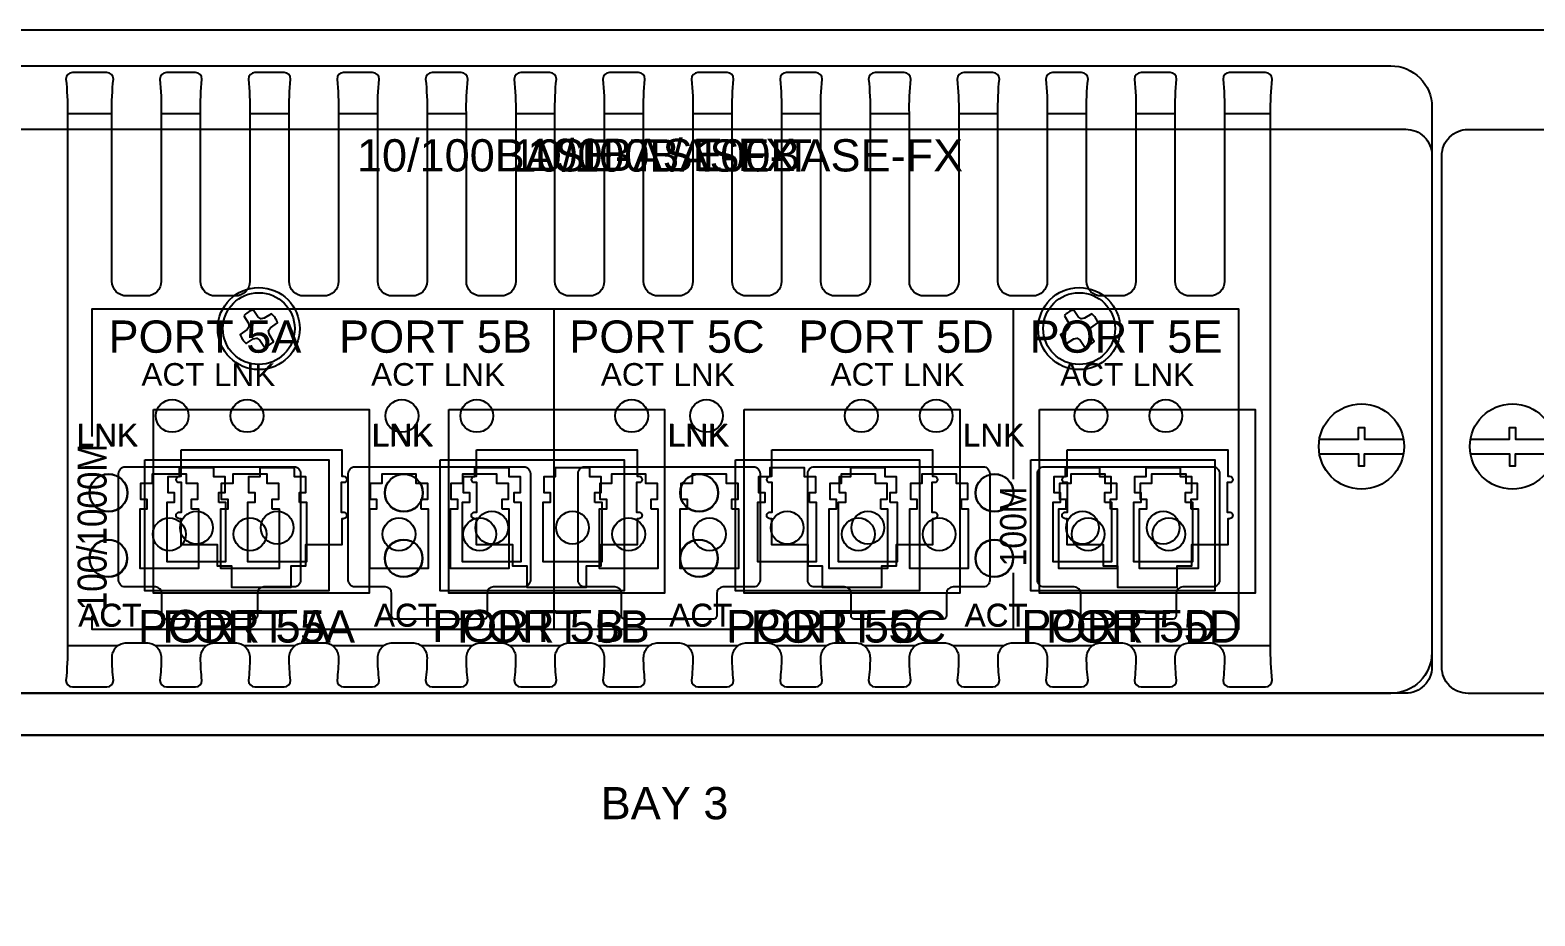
# Model space of a CAD drawing. Extents: x 1 to 47.7, y 0.3 to 34.2.
# Drawn here: x 35.343 to 39.928, y 14.353 to 17.055 of the extents above; entities that cross this region are included whole.
import ezdxf

# ---------------------------------------------------------------- set-up
doc = ezdxf.new("R2010")
doc.units = 0
doc.header["$MEASUREMENT"] = 0
for name, color, linetype in [('2_1__6___4__10-100BASE-T_C', 7, 'CONTINUOUS'), ('2_2__7___4__100BASE-FX_CON', 7, 'CONTINUOUS'), ('2_3__8___2__10-100BASE-T__', 7, 'CONTINUOUS'), ('2_4__9___2__100-1000BASE__', 7, 'CONTINUOUS'), ('5_0______DWG_', 7, 'CONTINUOUS')]:
    doc.layers.add(name, color=color, linetype=linetype)
doc.styles.add('ARIAL', font='arial.ttf')

msp = doc.modelspace()

# ---------------------------------------------------------------- linework, layer by layer
at = {"layer": '2_1__6___4__10-100BASE-T_C'}
for points in [[(35.0446, 16.7524), (39.5346, 16.7524, -0.414214), (39.6146, 16.6724), (39.6146, 15.1124, -0.414214), (39.5346, 15.0324), (35.0446, 15.0324, -0.414214), (34.9646, 15.1124), (34.9646, 16.6724, -0.414214)], [(35.9944, 16.1832), (36.0082, 16.1611), (36.01, 16.1505), (36.0041, 16.1417), (35.9826, 16.1269, 0.141658), (36.0007, 16.0992), (36.0229, 16.1129), (36.0334, 16.1148), (36.0423, 16.1089), (36.057, 16.0874, 0.141658), (36.0848, 16.1055), (36.071, 16.1276), (36.0691, 16.1382), (36.0751, 16.147), (36.0966, 16.1618, 0.141657), (36.0785, 16.1895), (36.0563, 16.1758), (36.0458, 16.1739), (36.0369, 16.1798), (36.0221, 16.2013, 0.141658)], [(38.4944, 16.1832), (38.5082, 16.1611), (38.51, 16.1505), (38.5041, 16.1417), (38.4826, 16.1269, 0.141658), (38.5007, 16.0992), (38.5229, 16.1129), (38.5334, 16.1148), (38.5423, 16.1089), (38.557, 16.0874, 0.141658), (38.5848, 16.1055), (38.571, 16.1276), (38.5691, 16.1382), (38.5751, 16.147), (38.5966, 16.1618, 0.141657), (38.5785, 16.1895), (38.5563, 16.1758), (38.5458, 16.1739), (38.5369, 16.1798), (38.5221, 16.2013, 0.141658)], [(35.8026, 15.7746), (36.2926, 15.7746), (36.2926, 15.6946), (36.2976, 15.6946, -1), (36.2976, 15.6746), (36.2907, 15.6746), (36.2907, 15.5846), (36.2976, 15.5846, -1.000014), (36.2976, 15.5646), (36.2926, 15.5646), (36.2926, 15.4846), (36.1816, 15.4846), (36.1816, 15.4196), (36.1376, 15.4196), (36.1376, 15.3546), (35.9576, 15.3546), (35.9576, 15.4196), (35.9136, 15.4196), (35.9136, 15.4846), (35.8026, 15.4846), (35.8026, 15.5646), (35.7976, 15.5646, -1.000005), (35.7976, 15.5846), (35.8044, 15.5846), (35.8044, 15.6746), (35.7976, 15.6746, -1), (35.7976, 15.6946), (35.8026, 15.6946)], [(36.7026, 15.7746), (37.1926, 15.7746), (37.1926, 15.6946), (37.1976, 15.6946, -1), (37.1976, 15.6746), (37.1907, 15.6746), (37.1907, 15.5846), (37.1976, 15.5846, -1.000014), (37.1976, 15.5646), (37.1926, 15.5646), (37.1926, 15.4846), (37.0816, 15.4846), (37.0816, 15.4196), (37.0376, 15.4196), (37.0376, 15.3546), (36.8576, 15.3546), (36.8576, 15.4196), (36.8136, 15.4196), (36.8136, 15.4846), (36.7026, 15.4846), (36.7026, 15.5646), (36.6976, 15.5646, -1.000005), (36.6976, 15.5846), (36.7044, 15.5846), (36.7044, 15.6746), (36.6976, 15.6746, -1), (36.6976, 15.6946), (36.7026, 15.6946)], [(37.6026, 15.7746), (38.0926, 15.7746), (38.0926, 15.6946), (38.0976, 15.6946, -1), (38.0976, 15.6746), (38.0907, 15.6746), (38.0907, 15.5846), (38.0976, 15.5846, -1.000014), (38.0976, 15.5646), (38.0926, 15.5646), (38.0926, 15.4846), (37.9816, 15.4846), (37.9816, 15.4196), (37.9376, 15.4196), (37.9376, 15.3546), (37.7576, 15.3546), (37.7576, 15.4196), (37.7136, 15.4196), (37.7136, 15.4846), (37.6026, 15.4846), (37.6026, 15.5646), (37.5976, 15.5646, -1.000005), (37.5976, 15.5846), (37.6044, 15.5846), (37.6044, 15.6746), (37.5976, 15.6746, -1), (37.5976, 15.6946), (37.6026, 15.6946)], [(38.5026, 15.7746), (38.9926, 15.7746), (38.9926, 15.6946), (38.9976, 15.6946, -1), (38.9976, 15.6746), (38.9907, 15.6746), (38.9907, 15.5846), (38.9976, 15.5846, -1.000014), (38.9976, 15.5646), (38.9926, 15.5646), (38.9926, 15.4846), (38.8816, 15.4846), (38.8816, 15.4196), (38.8376, 15.4196), (38.8376, 15.3546), (38.6576, 15.3546), (38.6576, 15.4196), (38.6136, 15.4196), (38.6136, 15.4846), (38.5026, 15.4846), (38.5026, 15.5646), (38.4976, 15.5646, -1.000005), (38.4976, 15.5846), (38.5044, 15.5846), (38.5044, 15.6746), (38.4976, 15.6746, -1), (38.4976, 15.6946), (38.5026, 15.6946)]]:
    msp.add_lwpolyline(points, format="xyb", close=True, dxfattribs=at)
for points in [[(35.7191, 15.8974), (36.3761, 15.8974), (36.3761, 15.3374), (35.7191, 15.3374)], [(36.6191, 15.8974), (37.2761, 15.8974), (37.2761, 15.3374), (36.6191, 15.3374)], [(37.5191, 15.8974), (38.1761, 15.8974), (38.1761, 15.3374), (37.5191, 15.3374)], [(38.4191, 15.8974), (39.0761, 15.8974), (39.0761, 15.3374), (38.4191, 15.3374)]]:
    msp.add_lwpolyline(points, close=True, dxfattribs=at)
for centre, radius in [((36.0396, 16.1444), 0.125), ((36.0396, 16.1444), 0.1095), ((38.5396, 16.1444), 0.125), ((38.5396, 16.1444), 0.1095), ((35.5816, 15.6434), 0.0581), ((36.4816, 15.6434), 0.0581), ((37.3816, 15.6434), 0.0581), ((38.2816, 15.6434), 0.0581), ((35.5806, 15.4444), 0.0571), ((36.4806, 15.4444), 0.0571), ((37.3806, 15.4444), 0.0571), ((38.2806, 15.4444), 0.0571)]:
    msp.add_circle(centre, radius, dxfattribs=at)
at = {"layer": '2_2__7___4__100BASE-FX_CON'}
for points in [[(35.0446, 16.7524), (39.5346, 16.7524, -0.414214), (39.6146, 16.6724), (39.6146, 15.1124, -0.414214), (39.5346, 15.0324), (35.0446, 15.0324, -0.414214), (34.9646, 15.1124), (34.9646, 16.6724, -0.414214)], [(35.9944, 16.1832), (36.0082, 16.1611), (36.01, 16.1505), (36.0041, 16.1417), (35.9826, 16.1269, 0.141658), (36.0007, 16.0992), (36.0229, 16.1129), (36.0334, 16.1148), (36.0423, 16.1089), (36.057, 16.0874, 0.141658), (36.0848, 16.1055), (36.071, 16.1276), (36.0691, 16.1382), (36.0751, 16.147), (36.0966, 16.1618, 0.141657), (36.0785, 16.1895), (36.0563, 16.1758), (36.0458, 16.1739), (36.0369, 16.1798), (36.0221, 16.2013, 0.141658)], [(38.4944, 16.1832), (38.5082, 16.1611), (38.51, 16.1505), (38.5041, 16.1417), (38.4826, 16.1269, 0.141658), (38.5007, 16.0992), (38.5229, 16.1129), (38.5334, 16.1148), (38.5423, 16.1089), (38.557, 16.0874, 0.141658), (38.5848, 16.1055), (38.571, 16.1276), (38.5691, 16.1382), (38.5751, 16.147), (38.5966, 16.1618, 0.141657), (38.5785, 16.1895), (38.5563, 16.1758), (38.5458, 16.1739), (38.5369, 16.1798), (38.5221, 16.2013, 0.141658)]]:
    msp.add_lwpolyline(points, format="xyb", close=True, dxfattribs=at)
for points in [[(35.6926, 15.7444), (36.2526, 15.7444), (36.2526, 15.3443), (35.6926, 15.3443), (35.6926, 15.7444)], [(36.5926, 15.7444), (37.1526, 15.7444), (37.1526, 15.3443), (36.5926, 15.3443), (36.5926, 15.7444)], [(37.4926, 15.7444), (38.0526, 15.7444), (38.0526, 15.3443), (37.4926, 15.3443), (37.4926, 15.7444)], [(38.3926, 15.7444), (38.9526, 15.7444), (38.9526, 15.3443), (38.3926, 15.3443), (38.3926, 15.7444)], [(35.9176, 15.6144), (35.9176, 15.6443), (35.9371, 15.6443), (35.9371, 15.6923), (35.9021, 15.6923), (35.9021, 15.7203), (35.7971, 15.7203), (35.7971, 15.6923), (35.7621, 15.6923), (35.7621, 15.6443), (35.7816, 15.6443), (35.7816, 15.6144), (35.7596, 15.6144), (35.7596, 15.4343), (35.9396, 15.4343), (35.9396, 15.6144), (35.9176, 15.6144)], [(36.1636, 15.6144), (36.1636, 15.6443), (36.1831, 15.6443), (36.1831, 15.6923), (36.1481, 15.6923), (36.1481, 15.7203), (36.0431, 15.7203), (36.0431, 15.6923), (36.0081, 15.6923), (36.0081, 15.6443), (36.0276, 15.6443), (36.0276, 15.6144), (36.0056, 15.6144), (36.0056, 15.4343), (36.1856, 15.4343), (36.1856, 15.6144), (36.1636, 15.6144)], [(36.8176, 15.6144), (36.8176, 15.6443), (36.8371, 15.6443), (36.8371, 15.6923), (36.8021, 15.6923), (36.8021, 15.7203), (36.6971, 15.7203), (36.6971, 15.6923), (36.6621, 15.6923), (36.6621, 15.6443), (36.6816, 15.6443), (36.6816, 15.6144), (36.6596, 15.6144), (36.6596, 15.4343), (36.8396, 15.4343), (36.8396, 15.6144), (36.8176, 15.6144)], [(37.0636, 15.6144), (37.0636, 15.6443), (37.0831, 15.6443), (37.0831, 15.6923), (37.0481, 15.6923), (37.0481, 15.7203), (36.9431, 15.7203), (36.9431, 15.6923), (36.9081, 15.6923), (36.9081, 15.6443), (36.9276, 15.6443), (36.9276, 15.6144), (36.9056, 15.6144), (36.9056, 15.4343), (37.0856, 15.4343), (37.0856, 15.6144), (37.0636, 15.6144)], [(37.7176, 15.6144), (37.7176, 15.6443), (37.7371, 15.6443), (37.7371, 15.6923), (37.7021, 15.6923), (37.7021, 15.7203), (37.5971, 15.7203), (37.5971, 15.6923), (37.5621, 15.6923), (37.5621, 15.6443), (37.5816, 15.6443), (37.5816, 15.6144), (37.5596, 15.6144), (37.5596, 15.4343), (37.7396, 15.4343), (37.7396, 15.6144), (37.7176, 15.6144)], [(37.9636, 15.6144), (37.9636, 15.6443), (37.9831, 15.6443), (37.9831, 15.6923), (37.9481, 15.6923), (37.9481, 15.7203), (37.8431, 15.7203), (37.8431, 15.6923), (37.8081, 15.6923), (37.8081, 15.6443), (37.8276, 15.6443), (37.8276, 15.6144), (37.8056, 15.6144), (37.8056, 15.4343), (37.9856, 15.4343), (37.9856, 15.6144), (37.9636, 15.6144)], [(38.6176, 15.6144), (38.6176, 15.6443), (38.6371, 15.6443), (38.6371, 15.6923), (38.6021, 15.6923), (38.6021, 15.7203), (38.4971, 15.7203), (38.4971, 15.6923), (38.4621, 15.6923), (38.4621, 15.6443), (38.4816, 15.6443), (38.4816, 15.6144), (38.4596, 15.6144), (38.4596, 15.4343), (38.6396, 15.4343), (38.6396, 15.6144), (38.6176, 15.6144)], [(38.8636, 15.6144), (38.8636, 15.6443), (38.8831, 15.6443), (38.8831, 15.6923), (38.8481, 15.6923), (38.8481, 15.7203), (38.7431, 15.7203), (38.7431, 15.6923), (38.7081, 15.6923), (38.7081, 15.6443), (38.7276, 15.6443), (38.7276, 15.6144), (38.7056, 15.6144), (38.7056, 15.4343), (38.8856, 15.4343), (38.8856, 15.6144), (38.8636, 15.6144)]]:
    msp.add_lwpolyline(points, dxfattribs=at)
for centre, radius in [((36.0396, 16.1444), 0.125), ((36.0396, 16.1444), 0.1095), ((38.5396, 16.1444), 0.125), ((38.5396, 16.1444), 0.1095), ((35.5816, 15.6434), 0.0571), ((36.4816, 15.6434), 0.0571), ((37.3816, 15.6434), 0.0571), ((38.2816, 15.6434), 0.0571), ((35.8496, 15.5373), 0.05), ((36.0956, 15.5373), 0.05), ((36.7496, 15.5373), 0.05), ((36.9956, 15.5373), 0.05), ((37.6496, 15.5373), 0.05), ((37.8956, 15.5373), 0.05), ((38.5496, 15.5373), 0.05), ((38.7956, 15.5373), 0.05), ((35.5816, 15.4434), 0.0571), ((36.4816, 15.4434), 0.0571), ((37.3816, 15.4434), 0.0571), ((38.2816, 15.4434), 0.0571)]:
    msp.add_circle(centre, radius, dxfattribs=at)
at = {"layer": '2_3__8___2__10-100BASE-T__'}
for points in [[(35.0446, 16.7524), (39.5346, 16.7524, -0.414214), (39.6146, 16.6724), (39.6146, 15.1124, -0.414214), (39.5346, 15.0324), (35.0446, 15.0324, -0.414214), (34.9646, 15.1124), (34.9646, 16.6724, -0.414214)], [(35.9944, 16.1832), (36.0082, 16.1611), (36.01, 16.1505), (36.0041, 16.1417), (35.9826, 16.1269, 0.141658), (36.0007, 16.0992), (36.0229, 16.1129), (36.0334, 16.1148), (36.0423, 16.1089), (36.057, 16.0874, 0.141658), (36.0848, 16.1055), (36.071, 16.1276), (36.0691, 16.1382), (36.0751, 16.147), (36.0966, 16.1618, 0.141657), (36.0785, 16.1895), (36.0563, 16.1758), (36.0458, 16.1739), (36.0369, 16.1798), (36.0221, 16.2013, 0.141658)], [(38.4944, 16.1832), (38.5082, 16.1611), (38.51, 16.1505), (38.5041, 16.1417), (38.4826, 16.1269, 0.141658), (38.5007, 16.0992), (38.5229, 16.1129), (38.5334, 16.1148), (38.5423, 16.1089), (38.557, 16.0874, 0.141658), (38.5848, 16.1055), (38.571, 16.1276), (38.5691, 16.1382), (38.5751, 16.147), (38.5966, 16.1618, 0.141657), (38.5785, 16.1895), (38.5563, 16.1758), (38.5458, 16.1739), (38.5369, 16.1798), (38.5221, 16.2013, 0.141658)], [(36.7026, 15.7746), (37.1926, 15.7746), (37.1926, 15.6946), (37.1976, 15.6946, -1), (37.1976, 15.6746), (37.1907, 15.6746), (37.1907, 15.5846), (37.1976, 15.5846, -1.000014), (37.1976, 15.5646), (37.1926, 15.5646), (37.1926, 15.4846), (37.0816, 15.4846), (37.0816, 15.4196), (37.0376, 15.4196), (37.0376, 15.3546), (36.8576, 15.3546), (36.8576, 15.4196), (36.8136, 15.4196), (36.8136, 15.4846), (36.7026, 15.4846), (36.7026, 15.5646), (36.6976, 15.5646, -1.000005), (36.6976, 15.5846), (36.7044, 15.5846), (36.7044, 15.6746), (36.6976, 15.6746, -1), (36.6976, 15.6946), (36.7026, 15.6946)], [(38.5026, 15.7746), (38.9926, 15.7746), (38.9926, 15.6946), (38.9976, 15.6946, -1), (38.9976, 15.6746), (38.9907, 15.6746), (38.9907, 15.5846), (38.9976, 15.5846, -1.000014), (38.9976, 15.5646), (38.9926, 15.5646), (38.9926, 15.4846), (38.8816, 15.4846), (38.8816, 15.4196), (38.8376, 15.4196), (38.8376, 15.3546), (38.6576, 15.3546), (38.6576, 15.4196), (38.6136, 15.4196), (38.6136, 15.4846), (38.5026, 15.4846), (38.5026, 15.5646), (38.4976, 15.5646, -1.000005), (38.4976, 15.5846), (38.5044, 15.5846), (38.5044, 15.6746), (38.4976, 15.6746, -1), (38.4976, 15.6946), (38.5026, 15.6946)]]:
    msp.add_lwpolyline(points, format="xyb", close=True, dxfattribs=at)
for points in [[(36.6191, 15.8974), (37.2761, 15.8974), (37.2761, 15.3374), (36.6191, 15.3374)], [(38.4191, 15.8974), (39.0761, 15.8974), (39.0761, 15.3374), (38.4191, 15.3374)]]:
    msp.add_lwpolyline(points, close=True, dxfattribs=at)
for points in [[(35.6926, 15.7444), (36.2526, 15.7444), (36.2526, 15.3443), (35.6926, 15.3443), (35.6926, 15.7444)], [(37.4926, 15.7444), (38.0526, 15.7444), (38.0526, 15.3443), (37.4926, 15.3443), (37.4926, 15.7444)], [(35.9176, 15.6144), (35.9176, 15.6443), (35.9371, 15.6443), (35.9371, 15.6923), (35.9021, 15.6923), (35.9021, 15.7203), (35.7971, 15.7203), (35.7971, 15.6923), (35.7621, 15.6923), (35.7621, 15.6443), (35.7816, 15.6443), (35.7816, 15.6144), (35.7596, 15.6144), (35.7596, 15.4343), (35.9396, 15.4343), (35.9396, 15.6144), (35.9176, 15.6144)], [(36.1636, 15.6144), (36.1636, 15.6443), (36.1831, 15.6443), (36.1831, 15.6923), (36.1481, 15.6923), (36.1481, 15.7203), (36.0431, 15.7203), (36.0431, 15.6923), (36.0081, 15.6923), (36.0081, 15.6443), (36.0276, 15.6443), (36.0276, 15.6144), (36.0056, 15.6144), (36.0056, 15.4343), (36.1856, 15.4343), (36.1856, 15.6144), (36.1636, 15.6144)], [(37.7176, 15.6144), (37.7176, 15.6443), (37.7371, 15.6443), (37.7371, 15.6923), (37.7021, 15.6923), (37.7021, 15.7203), (37.5971, 15.7203), (37.5971, 15.6923), (37.5621, 15.6923), (37.5621, 15.6443), (37.5816, 15.6443), (37.5816, 15.6144), (37.5596, 15.6144), (37.5596, 15.4343), (37.7396, 15.4343), (37.7396, 15.6144), (37.7176, 15.6144)], [(37.9636, 15.6144), (37.9636, 15.6443), (37.9831, 15.6443), (37.9831, 15.6923), (37.9481, 15.6923), (37.9481, 15.7203), (37.8431, 15.7203), (37.8431, 15.6923), (37.8081, 15.6923), (37.8081, 15.6443), (37.8276, 15.6443), (37.8276, 15.6144), (37.8056, 15.6144), (37.8056, 15.4343), (37.9856, 15.4343), (37.9856, 15.6144), (37.9636, 15.6144)]]:
    msp.add_lwpolyline(points, dxfattribs=at)
for centre, radius in [((36.0396, 16.1444), 0.125), ((36.0396, 16.1444), 0.1095), ((38.5396, 16.1444), 0.125), ((38.5396, 16.1444), 0.1095), ((35.5816, 15.6434), 0.0571), ((36.4816, 15.6434), 0.0581), ((37.3816, 15.6434), 0.0571), ((38.2816, 15.6434), 0.0581), ((35.8496, 15.5373), 0.05), ((36.0956, 15.5373), 0.05), ((37.6496, 15.5373), 0.05), ((37.8956, 15.5373), 0.05), ((35.5816, 15.4434), 0.0571), ((36.4806, 15.4444), 0.0571), ((37.3816, 15.4434), 0.0571), ((38.2806, 15.4444), 0.0571)]:
    msp.add_circle(centre, radius, dxfattribs=at)
at = {"layer": '2_4__9___2__100-1000BASE__'}
for p, q in [((36.9398, 15.2272), (36.9398, 16.2048)), ((38.3398, 15.6853), (38.3398, 16.2048)), ((38.3398, 15.2272), (38.3398, 15.3992))]:
    msp.add_line(p, q, dxfattribs=at)
for points in [[(35.0901, 16.9456), (39.4895, 16.9456, -0.414444), (39.6144, 16.8207), (39.6144, 15.1564, -0.413495), (39.4892, 15.0318), (35.0904, 15.0318, -0.413496), (34.9652, 15.1564), (34.9652, 16.8207, -0.414444)], [(35.5965, 16.9053, 0.41291), (35.5766, 16.9253), (35.472, 16.9253, 0.41291), (35.452, 16.9053, -0.030099), (35.4564, 16.8004, -0.000059), (35.4564, 15.1767, -0.030072), (35.452, 15.0718, 0.41291), (35.472, 15.0518), (35.5766, 15.0518, 0.41291), (35.5965, 15.0718, -0.033142), (35.5924, 15.1409, -0.42184), (35.6371, 15.1862), (35.6975, 15.1862, -0.421779), (35.7422, 15.1409, -0.033142), (35.738, 15.0718, 0.41291), (35.758, 15.0518), (35.8466, 15.0518, 0.41291), (35.8665, 15.0718, -0.033142), (35.8624, 15.1409, -0.42184), (35.9071, 15.1862), (35.9675, 15.1862, -0.421779), (36.0122, 15.1409, -0.033142), (36.008, 15.0718, 0.41291), (36.028, 15.0518), (36.1166, 15.0518, 0.41291), (36.1365, 15.0718, -0.033142), (36.1324, 15.1409, -0.42184), (36.1771, 15.1862), (36.2375, 15.1862, -0.421779), (36.2822, 15.1409, -0.033142), (36.278, 15.0718, 0.41291), (36.298, 15.0518), (36.3866, 15.0518, 0.41291), (36.4065, 15.0718, -0.033142), (36.4024, 15.1409, -0.42184), (36.4471, 15.1862), (36.5075, 15.1862, -0.421779), (36.5522, 15.1409, -0.033142), (36.548, 15.0718, 0.41291), (36.568, 15.0518), (36.6566, 15.0518, 0.41291), (36.6765, 15.0718, -0.033142), (36.6724, 15.1409, -0.42184), (36.7171, 15.1862), (36.7775, 15.1862, -0.421779), (36.8222, 15.1409, -0.033142), (36.818, 15.0718, 0.41291), (36.838, 15.0518), (36.9266, 15.0518, 0.41291), (36.9465, 15.0718, -0.033142), (36.9424, 15.1409, -0.42184), (36.9871, 15.1862), (37.0475, 15.1862, -0.421779), (37.0922, 15.1409, -0.033142), (37.088, 15.0718, 0.41291), (37.108, 15.0518), (37.1966, 15.0518, 0.41291), (37.2165, 15.0718, -0.033142), (37.2124, 15.1409, -0.42184), (37.2571, 15.1862), (37.3175, 15.1862, -0.421779), (37.3622, 15.1409, -0.033142), (37.358, 15.0718, 0.41291), (37.378, 15.0518), (37.4666, 15.0518, 0.41291), (37.4865, 15.0718, -0.033142), (37.4824, 15.1409, -0.42184), (37.5271, 15.1862), (37.5875, 15.1862, -0.421779), (37.6322, 15.1409, -0.033142), (37.628, 15.0718, 0.41291), (37.648, 15.0518), (37.7366, 15.0518, 0.41291), (37.7565, 15.0718, -0.033142), (37.7524, 15.1409, -0.42184), (37.7971, 15.1862), (37.8575, 15.1862, -0.421779), (37.9022, 15.1409, -0.033142), (37.898, 15.0718, 0.41291), (37.918, 15.0518), (38.0066, 15.0518, 0.41291), (38.0265, 15.0718, -0.033142), (38.0224, 15.1409, -0.42184), (38.0671, 15.1862), (38.1275, 15.1862, -0.421779), (38.1722, 15.1409, -0.033142), (38.168, 15.0718, 0.41291), (38.188, 15.0518), (38.2766, 15.0518, 0.41291), (38.2965, 15.0718, -0.033142), (38.2924, 15.1409, -0.42184), (38.3371, 15.1862), (38.3975, 15.1862, -0.421779), (38.4422, 15.1409, -0.033142), (38.438, 15.0718, 0.41291), (38.458, 15.0518), (38.5466, 15.0518, 0.41291), (38.5665, 15.0718, -0.033142), (38.5624, 15.1409, -0.42184), (38.6071, 15.1862), (38.6675, 15.1862, -0.421779), (38.7122, 15.1409, -0.033142), (38.708, 15.0718, 0.41291), (38.728, 15.0518), (38.8166, 15.0518, 0.41291), (38.8365, 15.0718, -0.033142), (38.8324, 15.1409, -0.42184), (38.8771, 15.1862), (38.9375, 15.1862, -0.421779), (38.9822, 15.1409, -0.033142), (38.978, 15.0718, 0.41291), (38.998, 15.0518), (39.1076, 15.0518, 0.41291), (39.1275, 15.0718, -0.030099), (39.1231, 15.1767), (39.1231, 16.8004, -0.030099), (39.1275, 16.9053, 0.41291), (39.1076, 16.9253), (38.998, 16.9253, 0.41291), (38.978, 16.9053, -0.030099), (38.9824, 16.8004), (38.9824, 16.2888, -0.415329), (38.9375, 16.2439), (38.877, 16.2439, -0.415032), (38.8321, 16.2888), (38.8321, 16.8004, -0.030099), (38.8365, 16.9053, 0.41291), (38.8166, 16.9253), (38.728, 16.9253, 0.41291), (38.708, 16.9053, -0.030099), (38.7124, 16.8004), (38.7124, 16.2888, -0.415329), (38.6675, 16.2439), (38.607, 16.2439, -0.415032), (38.5621, 16.2888), (38.5621, 16.8004, -0.030099), (38.5665, 16.9053, 0.41291), (38.5466, 16.9253), (38.458, 16.9253, 0.41291), (38.438, 16.9053, -0.030099), (38.4424, 16.8004), (38.4424, 16.2888, -0.415329), (38.3975, 16.2439), (38.337, 16.2439, -0.415032), (38.2921, 16.2888), (38.2921, 16.8004, -0.030099), (38.2965, 16.9053, 0.41291), (38.2766, 16.9253), (38.188, 16.9253, 0.41291), (38.168, 16.9053, -0.030099), (38.1724, 16.8004), (38.1724, 16.2888, -0.415329), (38.1275, 16.2439), (38.067, 16.2439, -0.415032), (38.0221, 16.2888), (38.0221, 16.8004, -0.030099), (38.0265, 16.9053, 0.41291), (38.0066, 16.9253), (37.918, 16.9253, 0.41291), (37.898, 16.9053, -0.030099), (37.9024, 16.8004), (37.9024, 16.2888, -0.415329), (37.8575, 16.2439), (37.797, 16.2439, -0.415032), (37.7521, 16.2888), (37.7521, 16.8004, -0.030099), (37.7565, 16.9053, 0.41291), (37.7366, 16.9253), (37.648, 16.9253, 0.41291), (37.628, 16.9053, -0.030099), (37.6324, 16.8004), (37.6324, 16.2888, -0.415329), (37.5875, 16.2439), (37.527, 16.2439, -0.415032), (37.4821, 16.2888), (37.4821, 16.8004, -0.030099), (37.4865, 16.9053, 0.41291), (37.4666, 16.9253), (37.378, 16.9253, 0.41291), (37.358, 16.9053, -0.030099), (37.3624, 16.8004), (37.3624, 16.2888, -0.415329), (37.3175, 16.2439), (37.257, 16.2439, -0.415032), (37.2121, 16.2888), (37.2121, 16.8004, -0.030099), (37.2165, 16.9053, 0.41291), (37.1966, 16.9253), (37.108, 16.9253, 0.41291), (37.088, 16.9053, -0.030099), (37.0924, 16.8004), (37.0924, 16.2888, -0.415329), (37.0475, 16.2439), (36.987, 16.2439, -0.415032), (36.9421, 16.2888), (36.9421, 16.8004, -0.030099), (36.9465, 16.9053, 0.41291), (36.9266, 16.9253), (36.838, 16.9253, 0.41291), (36.818, 16.9053, -0.030099), (36.8224, 16.8004), (36.8224, 16.2888, -0.415329), (36.7775, 16.2439), (36.717, 16.2439, -0.415032), (36.6721, 16.2888), (36.6721, 16.8004, -0.030099), (36.6765, 16.9053, 0.41291), (36.6566, 16.9253), (36.568, 16.9253, 0.41291), (36.548, 16.9053, -0.030099), (36.5524, 16.8004), (36.5524, 16.2888, -0.415329), (36.5075, 16.2439), (36.447, 16.2439, -0.415032), (36.4021, 16.2888), (36.4021, 16.8004, -0.030099), (36.4065, 16.9053, 0.41291), (36.3866, 16.9253), (36.298, 16.9253, 0.41291), (36.278, 16.9053, -0.030099), (36.2824, 16.8004), (36.2824, 16.2888, -0.415329), (36.2375, 16.2439), (36.177, 16.2439, -0.415032), (36.1321, 16.2888), (36.1321, 16.8004, -0.030099), (36.1365, 16.9053, 0.41291), (36.1166, 16.9253), (36.028, 16.9253, 0.41291), (36.008, 16.9053, -0.030099), (36.0124, 16.8004), (36.0124, 16.2888, -0.415329), (35.9675, 16.2439), (35.907, 16.2439, -0.415032), (35.8621, 16.2888), (35.8621, 16.8004, -0.030099), (35.8665, 16.9053, 0.41291), (35.8466, 16.9253), (35.758, 16.9253, 0.41291), (35.738, 16.9053, -0.030099), (35.7424, 16.8004), (35.7424, 16.2888, -0.415329), (35.6975, 16.2439), (35.637, 16.2439, -0.415032), (35.5921, 16.2888), (35.5921, 16.8004, -0.030099)], [(35.6325, 15.7229), (36.1471, 15.7229, -0.414573), (36.1671, 15.7029), (36.1671, 15.3767, -0.416018), (36.1471, 15.3567), (36.0551, 15.3567, 0.41265), (36.0352, 15.3367), (36.0352, 15.2681, -0.418703), (36.0252, 15.2582), (35.7544, 15.2582, -0.419075), (35.7444, 15.2681), (35.7444, 15.3367, 0.41265), (35.7244, 15.3567), (35.6324, 15.3567, -0.416018), (35.6124, 15.3767), (35.6124, 15.7029, -0.414573)], [(36.3325, 15.7229), (36.8471, 15.7229, -0.414573), (36.8671, 15.7029), (36.8671, 15.3767, -0.416018), (36.8472, 15.3567), (36.7552, 15.3567, 0.41265), (36.7352, 15.3367), (36.7352, 15.2681, -0.418703), (36.7252, 15.2582), (36.4544, 15.2582, -0.419075), (36.4444, 15.2681), (36.4444, 15.3367, 0.41265), (36.4244, 15.3567), (36.3324, 15.3567, -0.416018), (36.3124, 15.3767), (36.3124, 15.7029, -0.414573)], [(37.0325, 15.7229), (37.5471, 15.7229, -0.414573), (37.5671, 15.7029), (37.5671, 15.3767, -0.416018), (37.5472, 15.3567), (37.4552, 15.3567, 0.41265), (37.4352, 15.3367), (37.4352, 15.2681, -0.418703), (37.4252, 15.2582), (37.1544, 15.2582, -0.419075), (37.1444, 15.2681), (37.1444, 15.3367, 0.41265), (37.1244, 15.3567), (37.0324, 15.3567, -0.416018), (37.0124, 15.3767), (37.0124, 15.7029, -0.414573)], [(37.7325, 15.7229), (38.2471, 15.7229, -0.414573), (38.2671, 15.7029), (38.2671, 15.3767, -0.416018), (38.2472, 15.3567), (38.1552, 15.3567, 0.41265), (38.1352, 15.3367), (38.1352, 15.2681, -0.418703), (38.1252, 15.2582), (37.8544, 15.2582, -0.419075), (37.8444, 15.2681), (37.8444, 15.3367, 0.41265), (37.8244, 15.3567), (37.7324, 15.3567, -0.416018), (37.7124, 15.3767), (37.7124, 15.7029, -0.414573)], [(38.4325, 15.7229), (38.9471, 15.7229, -0.414573), (38.9671, 15.7029), (38.9671, 15.3767, -0.416018), (38.9472, 15.3567), (38.8552, 15.3567, 0.41265), (38.8352, 15.3367), (38.8352, 15.2681, -0.418703), (38.8252, 15.2582), (38.5544, 15.2582, -0.419075), (38.5444, 15.2681), (38.5444, 15.3367, 0.41265), (38.5244, 15.3567), (38.4324, 15.3567, -0.416018), (38.4124, 15.3767), (38.4124, 15.7029, -0.414573)]]:
    msp.add_lwpolyline(points, format="xyb", close=True, dxfattribs=at)
for points in [[(35.4564, 16.8004), (35.5921, 16.8004)], [(35.7424, 16.8004), (35.8622, 16.8004)], [(36.0124, 16.8004), (36.1321, 16.8004)], [(36.2824, 16.8004), (36.4022, 16.8004)], [(36.5524, 16.8004), (36.6722, 16.8004)], [(36.8224, 16.8004), (36.9422, 16.8004)], [(37.0924, 16.8004), (37.2122, 16.8004)], [(37.3624, 16.8004), (37.4821, 16.8004)], [(37.6324, 16.8004), (37.7521, 16.8004)], [(37.9024, 16.8004), (38.0221, 16.8004)], [(38.1724, 16.8004), (38.2921, 16.8004)], [(38.4424, 16.8004), (38.5621, 16.8004)], [(38.7124, 16.8004), (38.8321, 16.8004)], [(38.9824, 16.8004), (39.1231, 16.8004)], [(35.5314, 15.8157), (35.5314, 16.2048), (39.0248, 16.2048), (39.0248, 15.2272), (35.5314, 15.2272), (35.5314, 15.2688)], [(39.2717, 15.8069), (39.3903, 15.8069), (39.3903, 15.8433), (39.4093, 15.8433), (39.4093, 15.8069), (39.5279, 15.8069)], [(39.2717, 15.7626), (39.3903, 15.7626), (39.3903, 15.7263), (39.4093, 15.7263), (39.4093, 15.7626), (39.5279, 15.7626)], [(35.8348, 15.5942), (35.8348, 15.6241), (35.8543, 15.6241), (35.8543, 15.6722), (35.8193, 15.6722), (35.8193, 15.7002), (35.7143, 15.7002), (35.7143, 15.6722), (35.6793, 15.6722), (35.6793, 15.6241), (35.6988, 15.6241), (35.6988, 15.5942), (35.6768, 15.5942), (35.6768, 15.4142), (35.8568, 15.4142), (35.8568, 15.5942), (35.8348, 15.5942)], [(36.0808, 15.5942), (36.0808, 15.6241), (36.1003, 15.6241), (36.1003, 15.6722), (36.0653, 15.6722), (36.0653, 15.7002), (35.9603, 15.7002), (35.9603, 15.6722), (35.9253, 15.6722), (35.9253, 15.6241), (35.9448, 15.6241), (35.9448, 15.5942), (35.9228, 15.5942), (35.9228, 15.4142), (36.1028, 15.4142), (36.1028, 15.5942), (36.0808, 15.5942)], [(36.5348, 15.5942), (36.5348, 15.6241), (36.5543, 15.6241), (36.5543, 15.6722), (36.5193, 15.6722), (36.5193, 15.7002), (36.4143, 15.7002), (36.4143, 15.6722), (36.3793, 15.6722), (36.3793, 15.6241), (36.3988, 15.6241), (36.3988, 15.5942), (36.3768, 15.5942), (36.3768, 15.4142), (36.5568, 15.4142), (36.5568, 15.5942), (36.5348, 15.5942)], [(36.7808, 15.5942), (36.7808, 15.6241), (36.8003, 15.6241), (36.8003, 15.6722), (36.7653, 15.6722), (36.7653, 15.7002), (36.6603, 15.7002), (36.6603, 15.6722), (36.6253, 15.6722), (36.6253, 15.6241), (36.6448, 15.6241), (36.6448, 15.5942), (36.6228, 15.5942), (36.6228, 15.4142), (36.8028, 15.4142), (36.8028, 15.5942), (36.7808, 15.5942)], [(37.2348, 15.5942), (37.2348, 15.6241), (37.2543, 15.6241), (37.2543, 15.6722), (37.2193, 15.6722), (37.2193, 15.7002), (37.1143, 15.7002), (37.1143, 15.6722), (37.0793, 15.6722), (37.0793, 15.6241), (37.0988, 15.6241), (37.0988, 15.5942), (37.0768, 15.5942), (37.0768, 15.4142), (37.2568, 15.4142), (37.2568, 15.5942), (37.2348, 15.5942)], [(37.4808, 15.5942), (37.4808, 15.6241), (37.5003, 15.6241), (37.5003, 15.6722), (37.4653, 15.6722), (37.4653, 15.7002), (37.3603, 15.7002), (37.3603, 15.6722), (37.3253, 15.6722), (37.3253, 15.6241), (37.3448, 15.6241), (37.3448, 15.5942), (37.3228, 15.5942), (37.3228, 15.4142), (37.5028, 15.4142), (37.5028, 15.5942), (37.4808, 15.5942)], [(37.9348, 15.5942), (37.9348, 15.6241), (37.9543, 15.6241), (37.9543, 15.6722), (37.9193, 15.6722), (37.9193, 15.7002), (37.8143, 15.7002), (37.8143, 15.6722), (37.7793, 15.6722), (37.7793, 15.6241), (37.7988, 15.6241), (37.7988, 15.5942), (37.7768, 15.5942), (37.7768, 15.4142), (37.9568, 15.4142), (37.9568, 15.5942), (37.9348, 15.5942)], [(38.1808, 15.5942), (38.1808, 15.6241), (38.2003, 15.6241), (38.2003, 15.6722), (38.1653, 15.6722), (38.1653, 15.7002), (38.0603, 15.7002), (38.0603, 15.6722), (38.0253, 15.6722), (38.0253, 15.6241), (38.0448, 15.6241), (38.0448, 15.5942), (38.0228, 15.5942), (38.0228, 15.4142), (38.2028, 15.4142), (38.2028, 15.5942), (38.1808, 15.5942)], [(38.6348, 15.5942), (38.6348, 15.6241), (38.6543, 15.6241), (38.6543, 15.6722), (38.6193, 15.6722), (38.6193, 15.7002), (38.5143, 15.7002), (38.5143, 15.6722), (38.4793, 15.6722), (38.4793, 15.6241), (38.4988, 15.6241), (38.4988, 15.5942), (38.4768, 15.5942), (38.4768, 15.4142), (38.6568, 15.4142), (38.6568, 15.5942), (38.6348, 15.5942)], [(38.8808, 15.5942), (38.8808, 15.6241), (38.9003, 15.6241), (38.9003, 15.6722), (38.8653, 15.6722), (38.8653, 15.7002), (38.7603, 15.7002), (38.7603, 15.6722), (38.7253, 15.6722), (38.7253, 15.6241), (38.7448, 15.6241), (38.7448, 15.5942), (38.7228, 15.5942), (38.7228, 15.4142), (38.9028, 15.4142), (38.9028, 15.5942), (38.8808, 15.5942)], [(35.6093, 15.1767), (35.4564, 15.1767)], [(35.8793, 15.1767), (35.7253, 15.1767)], [(36.1493, 15.1767), (35.9953, 15.1767)], [(36.4193, 15.1767), (36.2653, 15.1767)], [(36.6893, 15.1767), (36.5353, 15.1767)], [(36.9593, 15.1767), (36.8053, 15.1767)], [(37.2293, 15.1767), (37.0753, 15.1767)], [(37.4993, 15.1767), (37.3453, 15.1767)], [(37.7693, 15.1767), (37.6153, 15.1767)], [(38.0393, 15.1767), (37.8853, 15.1767)], [(38.3093, 15.1767), (38.1553, 15.1767)], [(38.5793, 15.1767), (38.4253, 15.1767)], [(38.8493, 15.1767), (38.6953, 15.1767)], [(39.1231, 15.1767), (38.9653, 15.1767)]]:
    msp.add_lwpolyline(points, dxfattribs=at)
for centre, radius in [((35.7758, 15.8781), 0.05), ((36.0038, 15.8781), 0.05), ((36.4758, 15.8781), 0.05), ((36.7038, 15.8781), 0.05), ((37.1758, 15.8781), 0.05), ((37.4038, 15.8781), 0.05), ((37.8758, 15.8781), 0.05), ((38.1038, 15.8781), 0.05), ((38.5758, 15.8781), 0.05), ((38.8038, 15.8781), 0.05), ((39.3998, 15.7848), 0.13), ((35.7668, 15.5172), 0.05), ((36.0128, 15.5172), 0.05), ((36.4668, 15.5172), 0.05), ((36.7128, 15.5172), 0.05), ((37.1668, 15.5172), 0.05), ((37.4128, 15.5172), 0.05), ((37.8668, 15.5172), 0.05), ((38.1128, 15.5172), 0.05), ((38.5668, 15.5172), 0.05), ((38.8128, 15.5172), 0.05)]:
    msp.add_circle(centre, radius, dxfattribs=at)
at = {"layer": '5_0______DWG_'}
msp.add_lwpolyline([(44.14, 17.0547), (27.11, 17.0547, 0.414214), (27, 16.9447), (27, 15.0147, 0.414214), (27.11, 14.9047), (44.14, 14.9047, 0.414214), (44.25, 15.0147), (44.25, 16.9447, 0.414214), (44.14, 17.0547)], format="xyb", dxfattribs=at)
for points in [[(39.7248, 16.7518), (42.8648, 16.7518, -0.414214), (42.9448, 16.6718), (42.9448, 15.1118, -0.414214), (42.8648, 15.0318), (39.7248, 15.0318, -0.414214), (39.6448, 15.1118), (39.6448, 16.6718, -0.414214)], [(44.25, 10.4347), (44.25, 14.8147, 0.414214), (44.16, 14.9047), (27.09, 14.9047, 0.414214), (27, 14.8147), (27, 10.4347, 0.381966), (27.08, 10.3453), (44.17, 10.3453, 0.381966)]]:
    msp.add_lwpolyline(points, format="xyb", close=True, dxfattribs=at)
for points in [[(39.7319, 15.8069), (39.8505, 15.8069), (39.8505, 15.8433), (39.8695, 15.8433), (39.8695, 15.8069), (39.9881, 15.8069)], [(39.7319, 15.7626), (39.8505, 15.7626), (39.8505, 15.7262), (39.8695, 15.7262), (39.8695, 15.7626), (39.9881, 15.7626)]]:
    msp.add_lwpolyline(points, dxfattribs=at)
msp.add_circle((39.86, 15.7847), 0.13, dxfattribs=at)

# ---------------------------------------------------------------- texts
at = {"layer": '2_1__6___4__10-100BASE-T_C', "style": 'ARIAL'}
for s, height, p in [('10/100BASE-T', 0.098333, (36.8097, 16.6231)), ('LNK', 0.06883, (35.4843, 15.7842)), ('LNK', 0.06883, (36.3829, 15.7842)), ('LNK', 0.06883, (37.2853, 15.7842)), ('LNK', 0.06883, (38.1855, 15.7842)), ('ACT', 0.06883, (35.4895, 15.2351)), ('PORT 5A', 0.09833, (35.7455, 15.1865)), ('ACT', 0.06883, (36.3909, 15.2351)), ('PORT 5B', 0.09833, (36.6435, 15.1865)), ('ACT', 0.06883, (37.2905, 15.2351)), ('PORT 5C', 0.09833, (37.5388, 15.1865)), ('ACT', 0.06883, (38.1907, 15.2351)), ('PORT 5D', 0.09833, (38.4382, 15.1865))]:
    msp.add_text(s, height=height, dxfattribs=at).set_placement(p)
at = {"layer": '2_2__7___4__100BASE-FX_CON', "style": 'ARIAL'}
for s, height, p in [('100BASE-FX', 0.09833, (36.8578, 16.6249)), ('LNK', 0.06883, (35.4851, 15.786)), ('LNK', 0.06883, (36.3851, 15.786)), ('LNK', 0.06883, (37.285, 15.786)), ('LNK', 0.06883, (38.1851, 15.786)), ('ACT', 0.06883, (35.4904, 15.2369)), ('PORT 5A', 0.09833, (35.6712, 15.1883)), ('ACT', 0.06883, (36.3904, 15.2369)), ('PORT 5B', 0.09833, (36.5673, 15.1883)), ('ACT', 0.06883, (37.2904, 15.2369)), ('PORT 5C', 0.09833, (37.4635, 15.1883)), ('ACT', 0.06883, (38.1904, 15.2369)), ('PORT 5D', 0.09833, (38.3635, 15.1883))]:
    msp.add_text(s, height=height, dxfattribs=at).set_placement(p)
at = {"layer": '2_3__8___2__10-100BASE-T__', "style": 'ARIAL'}
for s, height, p in [('10/100BASE-T / 100BASE-FX', 0.098333, (36.3386, 16.6236)), ('LNK', 0.06883, (35.484, 15.7848)), ('LNK', 0.06883, (36.3837, 15.7848)), ('LNK', 0.06883, (37.2869, 15.7848)), ('LNK', 0.06883, (38.1852, 15.7848)), ('ACT', 0.06883, (35.4893, 15.2357)), ('PORT 5A', 0.09833, (35.6711, 15.187)), ('ACT', 0.06883, (36.3906, 15.2357)), ('PORT 5B', 0.09833, (36.6433, 15.187)), ('ACT', 0.06883, (37.2903, 15.2357)), ('PORT 5C', 0.09833, (37.4638, 15.187)), ('ACT', 0.06883, (38.1906, 15.2357)), ('PORT 5D', 0.09833, (38.4381, 15.187))]:
    msp.add_text(s, height=height, dxfattribs=at).set_placement(p)
at = {"layer": '2_4__9___2__100-1000BASE__', "style": 'ARIAL'}
for s, height, p in [('PORT 5A', 0.09833, (35.5817, 16.0708)), ('PORT 5B', 0.09833, (36.2843, 16.0708)), ('PORT 5C', 0.09833, (36.9857, 16.0708)), ('PORT 5D', 0.09833, (37.684, 16.0708)), ('PORT 5E', 0.09833, (38.3885, 16.0708)), ('ACT', 0.06883, (35.6819, 15.9704)), ('LNK', 0.06883, (35.903, 15.9693)), ('ACT', 0.06883, (36.3819, 15.9704)), ('LNK', 0.06883, (36.603, 15.9693)), ('ACT', 0.06883, (37.0819, 15.9704)), ('LNK', 0.06883, (37.303, 15.9693)), ('ACT', 0.06883, (37.7819, 15.9704)), ('LNK', 0.06883, (38.003, 15.9693)), ('ACT', 0.06883, (38.4819, 15.9704)), ('LNK', 0.06883, (38.703, 15.9693))]:
    msp.add_text(s, height=height, dxfattribs=at).set_placement(p)
for s, height, width, p in [('100/1000M', 0.0885, 0.82, (35.5759, 15.2855)), ('100M', 0.08, 0.87, (38.3784, 15.4194))]:
    msp.add_text(s, height=height, rotation=90, dxfattribs=dict(at, width=width)).set_placement(p)
at = {"layer": '5_0______DWG_', "style": 'ARIAL'}
msp.add_text('BAY 3', height=0.09833, dxfattribs=at).set_placement((37.0814, 14.6482))

doc.saveas('drawing.dxf')
